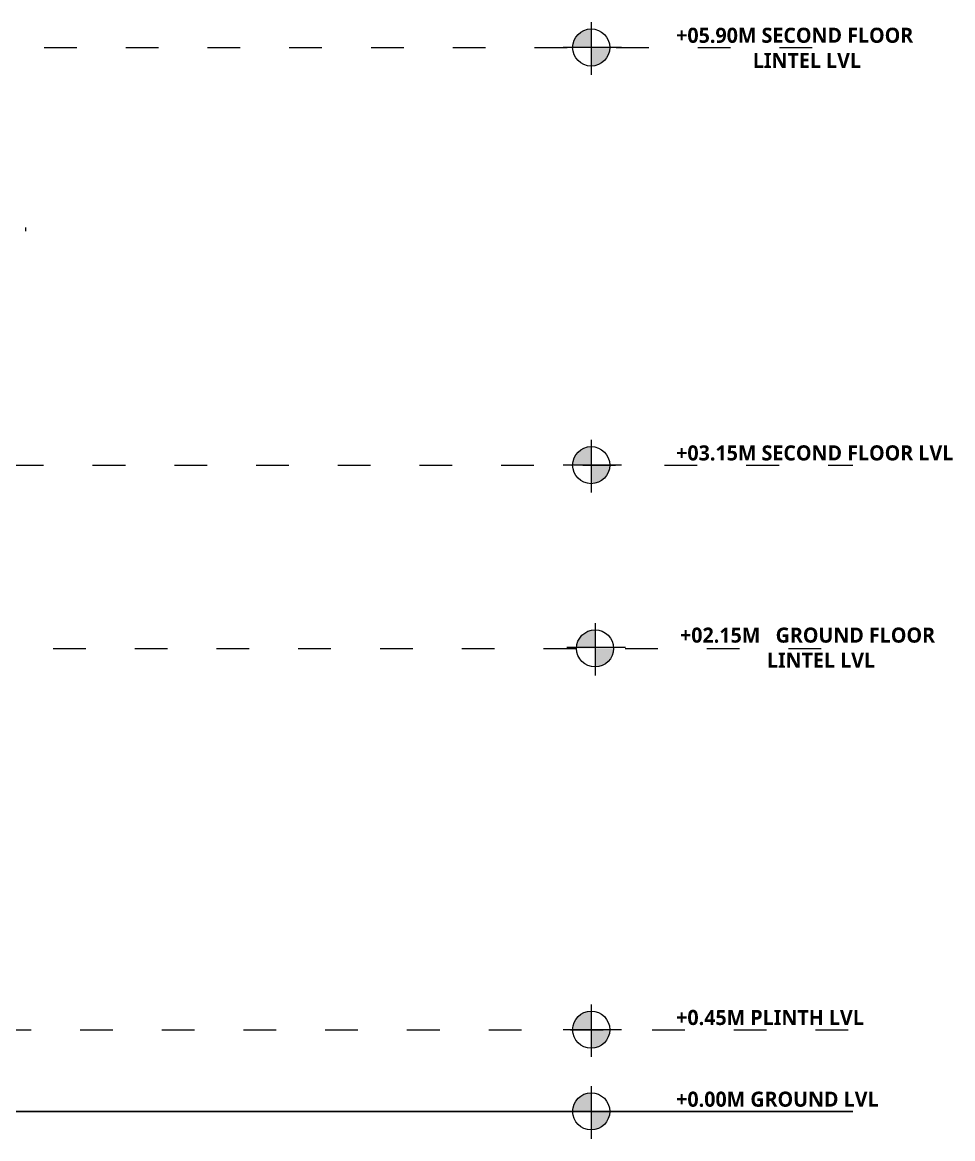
# Model space of a CAD drawing. Header units: millimetres. Extents: x 922141 to 965068, y 34629 to 256118.
# Drawn here: x 949699 to 954823, y 81777 to 87925 of the extents above; entities that cross this region are included whole.
import ezdxf

# ---------------------------------------------------------------- set-up
doc = ezdxf.new("R2010")
doc.units = ezdxf.units.MM
doc.linetypes.add('ACAD_ISO03W100', pattern=[30, 12, -18])
for name, color, linetype, lineweight in [('ABA_02_wall', 7, 'Continuous', 30), ('HATCH', 8, 'Continuous', 5), ('MCA__ LANDSCAPE', 136, 'Continuous', 5), ('MCA__ LAYOUT TESTO', 6, 'Continuous', 5), ('MCA__ SCALE', 154, 'Continuous', 18)]:
    doc.layers.add(name, color=color, linetype=linetype, lineweight=lineweight)
doc.layers.add('MCA__ PISCINA ELEV.', color=91, linetype='Continuous')
doc.styles.get("Standard").update_dxf_attribs({"font": 'arial.ttf'})

# ---------------------------------------------------------------- blocks, each defined once
blk = doc.blocks.new('05')
at = {"layer": 'HATCH'}
blk.add_lwpolyline([(620729.6, 365833), (620729.6, 365813.7)], dxfattribs=at)

msp = doc.modelspace()

# ---------------------------------------------------------------- hatches: boundary and pattern name
at = {"layer": 'MCA__ SCALE'}
h = msp.add_hatch(color=256, dxfattribs=at)
h.dxf.hatch_style = 1
h.paths.add_polyline_path([(952729.75, 87786.06, -0.4142136), (952831.99, 87888.3), (952831.99, 87786.06), (952729.75, 87786.06)])
h.paths.add_polyline_path([(952831.99, 87786.06), (952934.23, 87786.06, -0.4142136), (952831.99, 87683.82)])
h = msp.add_hatch(color=256, dxfattribs=at)
h.dxf.hatch_style = 1
h.paths.add_polyline_path([(952729.75, 85486.06, -0.4142136), (952831.99, 85588.3), (952831.99, 85486.06), (952729.75, 85486.06)])
h.paths.add_polyline_path([(952831.99, 85486.06), (952934.23, 85486.06, -0.4142136), (952831.99, 85383.82)])
h = msp.add_hatch(color=256, dxfattribs=at)
h.dxf.hatch_style = 1
h.paths.add_polyline_path([(952751.04, 84476.86, -0.4142136), (952853.28, 84579.1), (952853.28, 84476.86), (952751.04, 84476.86)])
h.paths.add_polyline_path([(952853.28, 84476.86), (952955.52, 84476.86, -0.4142136), (952853.28, 84374.61)])
h = msp.add_hatch(color=256, dxfattribs=at)
h.dxf.hatch_style = 1
h.paths.add_polyline_path([(952729.75, 82376.86, -0.4142136), (952831.99, 82479.1), (952831.99, 82376.86), (952729.75, 82376.86)])
h.paths.add_polyline_path([(952831.99, 82376.86), (952934.23, 82376.86, -0.4142136), (952831.99, 82274.61)])
h = msp.add_hatch(color=256, dxfattribs=at)
h.dxf.hatch_style = 1
h.paths.add_polyline_path([(952729.75, 81926.86, -0.4142136), (952831.99, 82029.1), (952831.99, 81926.86), (952729.75, 81926.86)])
h.paths.add_polyline_path([(952831.99, 81926.86), (952934.23, 81926.86, -0.4142136), (952831.99, 81824.61)])

# ---------------------------------------------------------------- linework, layer by layer
at = {"layer": 'ABA_02_wall'}
msp.add_line((944617.36, 81926.86), (954272.75, 81926.86), dxfattribs=at)
at = {"layer": 'MCA__ LANDSCAPE', "linetype": 'ACAD_ISO03W100', "ltscale": 15}
for p, q in [((935419.29, 87786.06), (954272.75, 87786.06)), ((938836.25, 85486.06), (954272.75, 85486.06)), ((939518.84, 84476.86), (954272.75, 84476.86)), ((944617.36, 82376.86), (954272.75, 82376.86))]:
    msp.add_line(p, q, dxfattribs=at)
at = {"layer": 'MCA__ SCALE'}
for p, q in [((952831.99, 87924.75), (952831.99, 87636)), ((952999.03, 87786.06), (952676.67, 87786.06)), ((952831.99, 85624.75), (952831.99, 85336)), ((952999.03, 85486.06), (952676.67, 85486.06)), ((952853.28, 84615.55), (952853.28, 84326.8)), ((953020.32, 84482.54), (952697.96, 84482.54)), ((952831.99, 82515.55), (952831.99, 82226.8)), ((952999.03, 82376.86), (952676.67, 82376.86)), ((952831.99, 82065.55), (952831.99, 81776.8)), ((952999.03, 81926.86), (952676.67, 81926.86))]:
    msp.add_line(p, q, dxfattribs=at)
for centre in [(952831.99, 87786.06), (952831.99, 85486.06), (952853.28, 84476.86), (952831.99, 82376.86), (952831.99, 81926.86)]:
    msp.add_circle(centre, 102.24, dxfattribs=at)

# ---------------------------------------------------------------- block references
at = {"layer": 'MCA__ PISCINA ELEV.'}
msp.add_blockref('05', (328987.08, -279038.22), dxfattribs=at)

# ---------------------------------------------------------------- texts
at = {"layer": 'MCA__ LAYOUT TESTO', "color": 14, "char_height": 83.0566, "attachment_point": 1}
for s, insert in [('{\\fSegoe UI Light|b1|i0|c0|p34;+05.90M SECOND FLOOR\\P               LINTEL LVL}', (953299.79, 87895.04, 0)), ('{\\fSegoe UI Light|b1|i0|c0|p34;+03.15M SECOND FLOOR LVL}', (953299.79, 85595.04, 0)), ('{\\fSegoe UI Light|b1|i0|c0|p34;+02.15M   GROUND FLOOR\\P                 LINTEL LVL}', (953321.08, 84591.52, 0)), ('{\\fSegoe UI Light|b1|i0|c0|p34;+0.45M PLINTH LVL}', (953299.79, 82485.84, 0)), ('{\\fSegoe UI Light|b1|i0|c0|p34;+0.00M GROUND LVL}', (953299.79, 82035.84, 0))]:
    msp.add_mtext_dynamic_manual_height_columns(s, width=1787.8125, gutter_width=1, heights=[0], dxfattribs=dict(at, insert=insert))

doc.saveas('drawing.dxf')
